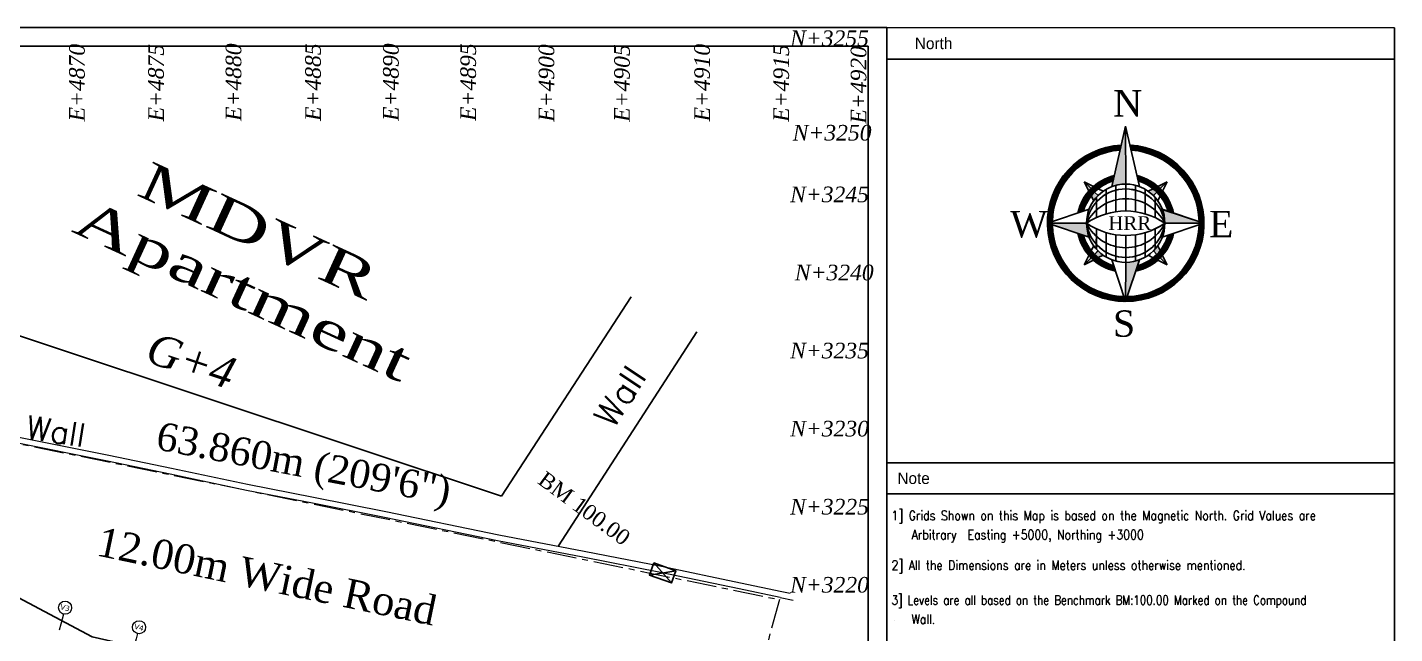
# Model space of a CAD drawing. Extents: x 1878645 to 3043969, y -1160829 to -603973.
# Drawn here: x 2201469 to 2289040, y -912398 to -873570 of the extents above; entities that cross this region are included whole.
import ezdxf
from ezdxf.enums import TextEntityAlignment as Align

# ---------------------------------------------------------------- set-up
doc = ezdxf.new("R2010")
doc.units = 0
doc.header["$LTSCALE"] = 100
doc.linetypes.add('Center', pattern=[50.8, 31.75, -6.35, 6.35, -6.35])
doc.linetypes.add('Grids', pattern=[7, 4, -1, 1, -1])
for name, color, linetype in [('A-ANNO-TEXT', 8, 'Continuous'), ('BM', 7, 'Continuous'), ('BOR', 100, 'Continuous'), ('BOUNDARY', 7, 'Continuous'), ('BUILDING', 151, 'Continuous'), ('BY MEASUREMENTS', 7, 'Continuous'), ('CUTTING', 8, 'Continuous'), ('LATLONG', 7, 'Continuous'), ('LOGO', 168, 'Continuous'), ('RETAIN-WALL', 1, 'Continuous'), ('SL', 42, 'Continuous'), ('TEMPLE', 6, 'Continuous'), ('TEXT1', 7, 'Continuous'), ('TITLE', 7, 'Continuous'), ('WALL', 137, 'Continuous')]:
    doc.layers.add(name, color=color, linetype=linetype)
for name, color, linetype, lineweight in [('A-GRID', 8, 'Grids', 0), ('A-GRID-TAG', 3, 'Continuous', 0), ('A-SITE-BDRY', 6, 'Center', 70)]:
    doc.layers.add(name, color=color, linetype=linetype, lineweight=lineweight)
doc.styles.add('RC', font='simplex.shx', dxfattribs={"height": 4})
doc.styles.add('rs', font='romans.shx')
doc.styles.add('SIVU', font='times.ttf', dxfattribs={"height": 1})
doc.styles.get("Standard").update_dxf_attribs({"font": 'verdana.ttf'})
doc.styles.add('STY', font='stylu.ttf')
doc.styles.add('TR', font='times.ttf', dxfattribs={"height": 2.4})
doc.styles.add('TR1', font='timesi.ttf')
pattern_1 = [(130, (-5117.69927, -3011.706164), (-0.01915111108, -0.01606969024), [])]
pattern_2 = [(220, (-5117.69927, -3011.706164), (0.01606969024, -0.01915111108), [])]

# ---------------------------------------------------------------- blocks, each defined once
blk = doc.blocks.new('BM')
at = {"layer": 'BM'}
for p, q in [((1.51, 0.83), (-1.51, -0.83)), ((-1.51, 0.83), (1.51, -0.83))]:
    blk.add_line(p, q, dxfattribs=at)
blk.add_lwpolyline([(-1.51, 0.83), (1.51, 0.83), (1.51, -0.83), (-1.51, -0.83)], close=True, dxfattribs=at)
at = {"layer": 'BM', "style": 'TR', "flags": 8}
blk.add_attdef('BM:100.00', (2.43, -0.96), '', height=2, dxfattribs=at)
blk = doc.blocks.new('A$C2AA72ABB')
at = {"layer": 'LOGO'}
for color, points in [(1, [(3.107, 5.865), (2.74, 4.246, -0.090992), (3.112, 4.314)]), (3, [(4.09, 3.639, -0.090992), (4.158, 3.267), (5.205, 3.266)]), (5, [(2.132, 2.896, -0.090992), (2.064, 3.268), (1.017, 3.269)]), (2, [(3.11, 1.173), (3.483, 2.288, -0.090992), (3.111, 2.22)])]:
    blk.add_hatch(color=color, dxfattribs=at).paths.add_polyline_path(points)
h = blk.add_hatch(dxfattribs=at)
h.set_pattern_fill('ANSI31', color=8, scale=0.2, angle=85, style=0)
h.set_pattern_definition(pattern_1)
h.paths.add_polyline_path([(2.962, 5.225), (2.992, 5.358, 0.397487), (1.017, 3.269), (1.149, 3.312, -0.385514)])
h = blk.add_hatch(dxfattribs=at)
h.set_pattern_fill('ANSI31', color=8, scale=0.2, angle=175, style=0)
h.set_pattern_definition(pattern_2)
h.paths.add_polyline_path([(5.074, 3.31), (5.205, 3.266, 0.398547), (3.225, 5.358), (3.256, 5.225, -0.386507)])
h = blk.add_hatch(dxfattribs=at)
h.set_pattern_fill('ANSI31', color=8, scale=0.2, angle=85, style=0)
h.set_pattern_definition(pattern_1)
h.paths.add_polyline_path([(2.774, 4.396), (2.807, 4.54, 0.289352), (1.831, 3.539), (1.978, 3.588, -0.256558)])
h = blk.add_hatch(dxfattribs=at)
h.set_pattern_fill('ANSI31', color=8, scale=0.2, angle=175, style=0)
h.set_pattern_definition(pattern_2)
h.paths.add_polyline_path([(3.415, 4.54), (3.449, 4.396, -0.256816), (4.245, 3.587), (4.392, 3.538, 0.289801)])
h = blk.add_hatch(color=2, dxfattribs=at)
h.paths.add_polyline_path([(2.126, 4.129, -0.016871), (2.186, 4.193), (2.001, 4.379)])
h.paths.add_polyline_path([(2.19, 4.001), (2.255, 3.87, -0.043143), (2.371, 4.008), (2.279, 4.101, 0.028382)])
h = blk.add_hatch(color=5, dxfattribs=at)
h.paths.add_polyline_path([(4.223, 4.377), (3.973, 4.253, -0.016871), (4.037, 4.192)])
h.paths.add_polyline_path([(3.845, 4.189), (3.714, 4.123, -0.043143), (3.852, 4.007), (3.945, 4.1, 0.028382)])
h = blk.add_hatch(dxfattribs=at)
h.set_pattern_fill('ANSI31', color=8, scale=0.2, angle=175, style=0)
h.set_pattern_definition(pattern_2)
h.paths.add_polyline_path([(3.11, 1.173), (3.066, 1.305, -0.401206), (1.149, 3.225), (1.017, 3.269, 0.414214)])
h = blk.add_hatch(dxfattribs=at)
h.set_pattern_fill('ANSI31', color=8, scale=0.2, angle=175, style=0)
h.set_pattern_definition(pattern_2)
h.paths.add_polyline_path([(1.978, 2.948), (1.831, 2.997, 0.296589), (2.839, 1.987), (2.79, 2.134, -0.260742)])
h = blk.add_hatch(dxfattribs=at)
h.set_pattern_fill('ANSI31', color=8, scale=0.2, angle=85, style=0)
h.set_pattern_definition(pattern_1)
h.paths.add_polyline_path([(3.154, 1.305), (3.11, 1.173, 0.414214), (5.205, 3.266), (5.074, 3.222, -0.401206)])
h = blk.add_hatch(dxfattribs=at)
h.set_pattern_fill('ANSI31', color=8, scale=0.2, angle=85, style=0)
h.set_pattern_definition(pattern_1)
h.paths.add_polyline_path([(4.392, 2.995), (4.245, 2.947, -0.260742), (3.431, 2.134), (3.382, 1.987, 0.296589)])
h = blk.add_hatch(color=1, dxfattribs=at)
h.paths.add_polyline_path([(3.967, 2.665, -0.043143), (3.851, 2.527), (3.944, 2.434, 0.028382), (4.033, 2.534)])
h.paths.add_polyline_path([(4.097, 2.406, -0.016871), (4.036, 2.341), (4.221, 2.156)])
h = blk.add_hatch(color=3, dxfattribs=at)
h.paths.add_polyline_path([(2.25, 2.282, -0.016871), (2.185, 2.342), (2, 2.157)])
h.paths.add_polyline_path([(2.37, 2.527), (2.278, 2.435, 0.028382), (2.378, 2.346), (2.508, 2.411, -0.043143)])
at = {"layer": 'LOGO', "color": 7}
for p, q in [((2.74, 4.246), (3.107, 5.865)), ((3.107, 5.865), (3.484, 4.246)), ((3.112, 4.314), (3.107, 5.865)), ((2.126, 4.129), (2.001, 4.379)), ((2.001, 4.379), (2.251, 4.254)), ((2.001, 4.379), (2.186, 4.193)), ((2.279, 4.101), (2.371, 4.008)), ((2.379, 4.19), (2.51, 4.124)), ((2.588, 3.519), (2.588, 4.174)), ((2.85, 3.576), (2.85, 4.281)), ((3.112, 3.595), (3.112, 4.314)), ((3.373, 3.576), (3.374, 4.281)), ((3.635, 3.518), (3.635, 4.174)), ((3.714, 4.123), (3.845, 4.189)), ((3.852, 4.007), (3.945, 4.1)), ((3.973, 4.253), (4.223, 4.377)), ((4.223, 4.377), (4.037, 4.192)), ((4.223, 4.377), (4.098, 4.128)), ((2.255, 3.87), (2.19, 4.001)), ((2.326, 3.419), (2.326, 3.96)), ((3.897, 3.418), (3.897, 3.959)), ((4.034, 4), (3.968, 3.869)), ((1.017, 3.269), (2.133, 3.64)), ((4.09, 3.639), (5.205, 3.266)), ((2.132, 2.896), (1.017, 3.269)), ((2.064, 3.268), (1.017, 3.269)), ((2.085, 3.268), (2.064, 3.268)), ((2.326, 2.575), (2.326, 3.117)), ((2.587, 2.361), (2.588, 3.017)), ((2.849, 2.254), (2.849, 2.959)), ((3.111, 2.22), (3.111, 2.94)), ((3.372, 2.253), (3.373, 2.959)), ((3.634, 2.36), (3.635, 3.016)), ((3.896, 2.574), (3.897, 3.116)), ((5.205, 3.266), (4.09, 2.895)), ((4.158, 3.267), (4.143, 3.267)), ((5.205, 3.266), (4.158, 3.267)), ((2.189, 2.535), (2.255, 2.666)), ((3.967, 2.665), (4.033, 2.534)), ((2, 2.157), (2.125, 2.407)), ((2, 2.157), (2.185, 2.342)), ((2.25, 2.282), (2, 2.157)), ((2.278, 2.435), (2.37, 2.527)), ((2.508, 2.411), (2.378, 2.346)), ((3.11, 1.173), (2.739, 2.289)), ((3.483, 2.288), (3.11, 1.173)), ((3.11, 1.173), (3.111, 2.22)), ((3.844, 2.345), (3.713, 2.411)), ((3.851, 2.527), (3.944, 2.434)), ((4.221, 2.156), (3.972, 2.281)), ((4.221, 2.156), (4.036, 2.341)), ((4.097, 2.406), (4.221, 2.156))]:
    blk.add_line(p, q, dxfattribs=at)
blk.add_circle((3.111, 3.267), 1.047, dxfattribs=at)
for centre, radius, start, end in [((3.111, 3.267), 2.094, 93.2556, 86.8827), ((3.111, 3.267), 1.963, 94.3568, 178.6863), ((3.111, 3.267), 1.963, 1.2425, 85.7699), ((3.111, 3.267), 1.309, 103.4524, 168.0039), ((3.111, 3.267), 1.178, 106.6351, 164.1925), ((3.111, 3.267), 1.309, 11.9248, 76.5715), ((3.111, 3.267), 1.178, 15.7363, 73.3491), ((3.111, 3.127), 1.056, 7.5925, 172.3362), ((3.111, 2.757), 1.165, 25.9536, 153.9752), ((3.11, 1.756), 1.839, 55.2563, 124.6724), ((3.111, 3.267), 1.963, 181.2425, 268.6863), ((3.111, 3.267), 1.309, 191.9248, 258.0039), ((3.111, 3.267), 1.178, 195.7363, 254.1925), ((3.111, 3.408), 1.056, 187.5925, 352.3362), ((3.112, 3.778), 1.165, 205.9536, 333.9752), ((3.112, 4.779), 1.839, 235.2563, 304.6724), ((3.111, 3.267), 1.963, 271.2425, 358.6863), ((3.111, 3.267), 1.309, 281.9248, 348.0039), ((3.111, 3.267), 1.178, 285.7363, 344.1925)]:
    blk.add_arc(centre, radius, start, end, dxfattribs=at)
at = {"insert": (2.647, 3.456), "char_height": 0.36947, "attachment_point": 1}
blk.add_mtext_dynamic_manual_height_columns('{\\fTimes New Roman|b0|i0|c0|p18;\\C6;HRR}', width=0.45903, gutter_width=1.847, heights=[0], dxfattribs=at)
at = {"layer": 'LOGO', "color": 7, "style": 'TR'}
for s, p in [('N', (2.781, 6.122)), ('W', (0.02, 2.889)), ('E', (5.341, 2.893)), ('S', (2.771, 0.23))]:
    blk.add_text(s, height=0.705, dxfattribs=at).set_placement(p)
blk = doc.blocks.new('*U14')
at = {"layer": 'A-GRID-TAG', "color": 8, "linetype": 'Grids', "lineweight": 15}
for p, q in [((0, 8), (0, 4)), ((0, 4), (0, 0))]:
    blk.add_line(p, q, dxfattribs=at)
at = {"layer": 'A-GRID-TAG', "linetype": 'Continuous'}
blk.add_circle((0, 13), 5, dxfattribs=at)
at = {"layer": 'A-GRID-TAG', "color": 7}
blk.add_attdef('GN', text='', height=4, dxfattribs=at).set_placement((0, 13), align=Align.MIDDLE_CENTER)

msp = doc.modelspace()

# ---------------------------------------------------------------- hatches: boundary and pattern name
at = {"layer": 'RETAIN-WALL', "lineweight": -3}
h = msp.add_hatch(dxfattribs=at)
h.set_pattern_fill('ANSI31', color=11, scale=25, angle=345.1773146164)
h.set_pattern_definition([(30.1773146, (165775.724, 212273.444), (-39.9000433, 68.6176156), [])])
edge = h.paths.add_edge_path()
edge.add_line((2205319.51789, -943330.01714), (2205383.39713, -943088.63093))
edge.add_line((2205383.39713, -943088.63093), (2173578.23764, -934671.87207))
edge.add_line((2173578.23764, -934671.87207), (2177671.56952, -919204.03277))
edge.add_line((2177671.56952, -919204.03277), (2182795.19704, -920559.92401))
edge.add_line((2182795.19704, -920559.92401), (2185251.15322, -911279.38273))
edge.add_line((2185251.15322, -911279.38273), (2207534.09705, -917176.23902))
edge.add_line((2207534.09705, -917176.23902), (2208160.87478, -914807.77796))
edge.add_line((2208160.87478, -914807.77796), (2239676.02318, -923147.76728))
edge.add_line((2239676.02318, -923147.76728), (2232500.10299, -950264.0587))
edge.add_line((2232500.10299, -950264.0587), (2222397.66464, -947591.37465))
edge.add_line((2222397.66464, -947591.37465), (2222333.70751, -947833.0552))
edge.add_line((2222333.70751, -947833.0552), (2232677.82809, -950569.68999))
edge.add_line((2232677.82809, -950569.68999), (2239981.6609, -922970.04371))
edge.add_line((2239981.6609, -922970.04371), (2207983.15133, -914502.14044))
edge.add_line((2207983.15133, -914502.14044), (2207356.37367, -916870.60125))
edge.add_line((2207356.37367, -916870.60125), (2185073.42984, -910973.74496))
edge.add_line((2185073.42984, -910973.74496), (2182617.47363, -920254.28634))
edge.add_line((2182617.47363, -920254.28634), (2177493.84611, -918898.39509))
edge.add_line((2177493.84611, -918898.39509), (2173272.59996, -934849.59548))
edge.add_line((2173272.59996, -934849.59548), (2205319.43999, -943330.31148))

# ---------------------------------------------------------------- linework, layer by layer
at = {"layer": 'A-GRID'}
msp.add_line((2203605.54097, -911791.919), (2203498.06502, -912198.04799), dxfattribs=at)
at = {"layer": 'A-SITE-BDRY', "lineweight": 5, "ltscale": 0.6}
msp.add_lwpolyline([(2179200.59733, -908018.77396), (2186987.2462, -897366.03657), (2249651.74919, -910218.72497), (2246379.86528, -921797.45499)], dxfattribs=at)
at = {"layer": 'BM'}
for p, q in [((2241593.27345, -907868.43079), (2242729.7085, -909150.87294)), ((2243006.82959, -908370.23075), (2241316.15236, -908649.07299))]:
    msp.add_line(p, q, dxfattribs=at)
msp.add_lwpolyline([(2241593.27345, -907868.43079), (2243006.82959, -908370.23075), (2242729.7085, -909150.87294), (2241316.15236, -908649.07299)], close=True, dxfattribs=at)
at = {"layer": 'BOR', "lineweight": 25}
msp.add_line((2256520.49098, -901453.04976), (2289039.66032, -901453.04976), dxfattribs=at)
at = {"layer": 'BOR', "color": 101}
msp.add_lwpolyline([(2256520.49098, -873569.65187), (2289039.66032, -873604.97267)], dxfattribs=at)
at = {"layer": 'BOR'}
for points in [[(2256520.49098, -873569.65187), (2256520.49098, -985969.65187)], [(2256520.49098, -985969.65187), (2289039.66032, -985969.65187), (2289039.66032, -873604.97267)]]:
    msp.add_lwpolyline(points, dxfattribs=at)
at = {"layer": 'BOUNDARY', "lineweight": 15}
for p, q in [((2200503.82475, -899722.59802), (2206677.7225, -900967.77909)), ((2206677.7225, -900967.77909), (2210703.53757, -901803.15604)), ((2210703.53757, -901803.15604), (2215577.02886, -902833.62573)), ((2215577.02886, -902833.62573), (2219801.44515, -903658.12395)), ((2219801.44515, -903658.12395), (2224421.90655, -904567.60847)), ((2224421.90655, -904567.60847), (2231659.85358, -906071.38816)), ((2231659.85358, -906071.38816), (2237124.24411, -907114.88985)), ((2237124.24411, -907114.88985), (2242092.09874, -908081.64009)), ((2242092.09874, -908081.64009), (2247147.10205, -909147.06455)), ((2247147.10205, -909147.06455), (2249798.82427, -909692.9032)), ((2249798.82427, -909692.9032), (2249798.82427, -909692.9032))]:
    msp.add_line(p, q, dxfattribs=at)
msp.add_lwpolyline([(2249800.25022, -909693.19672), (2250320.49098, -909798.42477)], dxfattribs=at)
at = {"layer": 'BUILDING'}
msp.add_lwpolyline([(2193552.49098, -890879.65187), (2231834.49098, -903595.65187)], dxfattribs=at)
at = {"layer": 'CUTTING', "color": 1}
msp.add_lwpolyline([(2236001.49098, -950174.65187), (2236001.49098, -950174.65187), (2236001.49098, -950174.65187), (2237277.49098, -942044.65187), (2239200.49098, -932703.65187), (2240760.49098, -924731.65187), (2241507.49098, -919954.65187), (2235005.49098, -918890.65187), (2227195.49098, -917005.65187), (2220999.49098, -916011.65187), (2213519.49098, -914396.65187), (2205624.49098, -912611.65187), (2200888.49098, -910085.65187)], dxfattribs=at)
at = {"layer": 'LOGO', "color": 7}
for p, q in [((2270925.7487, -883769.92418), (2271804.92668, -879894.99017)), ((2271804.92668, -879894.99017), (2272705.60057, -883771.03045)), ((2271815.77614, -883607.17286), (2271804.92668, -879894.99017)), ((2269455.73457, -884051.16659), (2269157.35417, -883453.47734)), ((2269157.35417, -883453.47734), (2269754.67203, -883752.6005)), ((2269157.35417, -883453.47734), (2269600.16485, -883896.83882)), ((2273876.69787, -883755.16257), (2274474.38711, -883456.78217)), ((2274474.38711, -883456.78217), (2274031.02563, -883899.59285)), ((2274474.38711, -883456.78217), (2274175.26395, -884054.10003)), ((2269764.90831, -884670.4761), (2269608.43145, -884357.03548)), ((2269821.57018, -884118.51956), (2270042.97552, -884340.2003)), ((2269934.58801, -885750.7848), (2269935.39366, -884454.60149)), ((2270060.35088, -883905.67749), (2270373.59674, -884062.54387)), ((2270561.35516, -885511.76027), (2270562.33073, -883942.19766)), ((2271188.05887, -885374.81124), (2271189.10833, -883686.37435)), ((2271814.70507, -885330.3733), (2271815.77614, -883607.17286)), ((2272441.29555, -885375.59019), (2272442.34501, -883687.1533)), ((2273067.82853, -885513.31818), (2273068.8041, -883943.75557)), ((2273257.38835, -884064.3363), (2273570.82897, -883907.85945)), ((2273587.66415, -884342.40352), (2273809.34489, -884120.99818)), ((2273694.29806, -885753.12167), (2273695.10371, -884456.93836)), ((2274022.18696, -884359.77888), (2273865.32058, -884673.02473)), ((2266801.2715, -886110.5304), (2269471.60245, -885222.26388)), ((2274157.94028, -885225.1767), (2276827.16496, -886116.76205)), ((2269470.49618, -887002.11576), (2266801.2715, -886110.5304)), ((2269307.74486, -886112.08831), (2266801.2715, -886110.5304)), ((2269356.32295, -886112.11851), (2269307.74486, -886112.08831)), ((2276827.16496, -886116.76205), (2274156.834, -887005.02857)), ((2274320.69159, -886115.20414), (2274284.04671, -886115.18136)), ((2276827.16496, -886116.76205), (2274320.69159, -886115.20414)), ((2269933.33274, -887770.35409), (2269934.13839, -886474.17079)), ((2270559.63235, -888283.53688), (2270560.60792, -886713.97427)), ((2271186.09144, -888540.13915), (2271187.1409, -886851.70226)), ((2271812.66032, -888620.11959), (2271813.73138, -886896.91915)), ((2272439.32813, -888540.9181), (2272440.37758, -886852.48121)), ((2273066.10572, -888285.09479), (2273067.08129, -886715.53218)), ((2273693.04279, -887772.69096), (2273693.84844, -886476.50765)), ((2269606.24949, -887867.51358), (2269763.11587, -887554.26772)), ((2269819.09156, -888106.29427), (2270040.7723, -887884.88893)), ((2273585.46093, -887887.09215), (2273806.86627, -888108.77289)), ((2273863.52815, -887556.81635), (2274020.00501, -887870.25697)), ((2269154.04934, -888770.51028), (2269453.1725, -888173.19242)), ((2269154.04934, -888770.51028), (2269597.41082, -888327.69961)), ((2269751.73859, -888472.12989), (2269154.04934, -888770.51028)), ((2270371.0481, -888162.95615), (2270057.60748, -888319.43301)), ((2271811.1024, -891126.59296), (2270922.83588, -888456.262)), ((2272702.68776, -888457.36828), (2271811.1024, -891126.59296)), ((2271811.1024, -891126.59296), (2271812.66032, -888620.11959)), ((2273568.08558, -888321.61496), (2273254.83972, -888164.74858)), ((2274471.08228, -888773.81511), (2273873.76442, -888474.69195)), ((2274471.08228, -888773.81511), (2274028.27161, -888330.45363)), ((2274172.70189, -888176.12586), (2274471.08228, -888773.81511))]:
    msp.add_line(p, q, dxfattribs=at)
msp.add_circle((2271814.21823, -886113.64623), 2506.47385, dxfattribs=at)
for centre, radius, start, end in [((2271814.21823, -886113.64623), 5012.9477, 93.2556157361, 86.882741759), ((2271814.21823, -886113.64623), 4699.63847, 94.3568228907, 178.6862904224), ((2271814.21823, -886113.64623), 4699.63847, 1.2424846175, 85.7698807429), ((2271814.21823, -886113.64623), 3133.09231, 103.4523883755, 168.0039423059), ((2271814.21823, -886113.64623), 2819.78308, 106.6350673653, 164.1924558761), ((2271814.21823, -886113.64623), 3133.09231, 11.924832721, 76.5714948565), ((2271814.21823, -886113.64623), 2819.78308, 15.7363191562, 73.349132497), ((2271814.00958, -886449.33462), 2528.85308, 7.5925371833, 172.3362378521), ((2271813.45874, -887335.55199), 2788.45216, 25.953621098, 153.9751539392), ((2271811.96899, -889732.36714), 4401.99469, 55.2563381959, 124.6724368569), ((2271814.21823, -886113.64623), 4699.63847, 181.2424846175, 268.6862904292), ((2271814.42688, -885777.95783), 2528.85308, 187.5925371833, 352.3362378521), ((2271814.97771, -884891.74046), 2788.45216, 205.953621098, 333.9751539392), ((2271816.46746, -882494.92531), 4401.99469, 235.2563381959, 304.6724368569), ((2271814.21823, -886113.64623), 3133.09231, 191.924832721, 258.003942314), ((2271814.21823, -886113.64623), 2819.78308, 195.7363191562, 254.1924558893), ((2271814.21823, -886113.64623), 4699.63847, 271.2424846103, 358.6862904224), ((2271814.21823, -886113.64623), 3133.09231, 281.9248327291, 348.0039423059), ((2271814.21823, -886113.64623), 2819.78308, 285.7363191412, 344.1924558827)]:
    msp.add_arc(centre, radius, start, end, dxfattribs=at)
at = {"layer": 'SL'}
for points in [[(2231834.49098, -903595.65187), (2240148.31816, -890830.66505)], [(2235481.47604, -906780.81893), (2244355.95958, -893073.06813)]]:
    msp.add_lwpolyline(points, dxfattribs=at)
at = {"layer": 'TEMPLE'}
msp.add_lwpolyline([(2256520.49098, -873569.65187), (2144120.49098, -873569.65187), (2144120.49098, -985969.65187), (2256520.49098, -985969.65187)], close=True, dxfattribs=at)
msp.add_lwpolyline([(2255320.49098, -874769.65187), (2145320.49098, -874769.65187), (2145320.49098, -984769.65187), (2255320.49098, -984769.65187), (2255320.49098, -874769.65187)], dxfattribs=at)
at = {"layer": 'TITLE', "lineweight": 25, "ltscale": 0.03}
for p, q in [((2256520.49098, -875606.0102), (2289039.66032, -875606.0102)), ((2256520.49098, -903454.08728), (2289039.66032, -903454.08728))]:
    msp.add_line(p, q, dxfattribs=at)
at = {"layer": 'WALL', "lineweight": 5}
for points in [[(2249689.80128, -910078.76287), (2249689.80128, -910078.76287), (2247065.49098, -909538.65187), (2242012.49098, -908473.65187), (2237048.49098, -907507.65187), (2231581.49098, -906463.65187), (2224342.49098, -904959.65187), (2219724.49098, -904050.65187), (2215497.49098, -903225.65187), (2210621.49098, -902194.65187), (2206597.49098, -901359.65187), (2200424.49098, -900114.65187), (2194546.49098, -898921.65187)], [(2249689.80128, -910078.76287), (2250522.07367, -910250.05339)]]:
    msp.add_lwpolyline(points, dxfattribs=at)
at = {"layer": 'WALL'}
msp.add_lwpolyline([(2256988.49098, -911575.65187), (2256988.49098, -911575.65187)], close=True, dxfattribs=at)

# ---------------------------------------------------------------- block references
at = {"layer": 'A-GRID', "xscale": 84, "yscale": 84, "zscale": 84, "rotation": 345.1773146163839}
for p, values in [((2203605.54097, -911791.919), {'GN': 'V3'}), ((2208342.75722, -913045.55229), {'GN': 'V4'})]:
    msp.add_blockref('*U14', p, dxfattribs=at).add_auto_attribs(values)
at = {"layer": 'BM'}
ref = msp.add_blockref('BM', (2242161.49098, -908509.65187), dxfattribs=dict(at, xscale=498.11147607792, yscale=498.11147607792, zscale=498.11147607792, rotation=340.4555868860143))
ref.add_attrib('BM:100.00', 'BM 100.00', (2234088.76663, -902736.85556), dxfattribs={"height": 996.222952, "rotation": 323.5424730022, "style": 'TR', "flags": 8})
at = {"layer": 'LOGO', "color": 4, "xscale": 2393.802909441381, "yscale": 2393.802909441381, "zscale": 2393.802909441381}
msp.add_blockref('A$C2AA72ABB', (2264366.26303, -893935.12102), dxfattribs=at)

# ---------------------------------------------------------------- texts
at = {"layer": 'A-ANNO-TEXT', "style": 'SIVU'}
msp.add_text('12.00m Wide Road ', height=1875, rotation=348.2139309518, dxfattribs=at).set_placement((2217155.16996, -908783.80145), align=Align.MIDDLE_CENTER)
at = {"layer": 'BM', "style": 'TR'}
msp.add_text('BM 100.00', height=996.222952, rotation=323.5424730022, dxfattribs=at).set_placement((2234088.76663, -902736.85556))
at = {"layer": 'BUILDING', "color": 7, "style": 'TR1'}
msp.add_text('G+4', height=2000, rotation=341.6252386281, dxfattribs=at).set_placement((2208925.06497, -894954.63549))
at = {"layer": 'BY MEASUREMENTS', "style": 'TR'}
msp.add_text('63.860m (209\'6")', height=1800, rotation=349.2155129344, dxfattribs=at).set_placement((2219136.83979, -901715.7794), align=Align.MIDDLE)
at = {"layer": 'LATLONG', "style": 'TR1'}
for s, p in [('N+3255', (2250320.49098, -874769.65187)), ('N+3250', (2250486.85603, -880819.73059)), ('N+3245', (2250320.49098, -884769.65187)), ('N+3240', (2250623.83929, -889769.65187)), ('N+3235', (2250320.49098, -894769.65187)), ('N+3230', (2250320.49098, -899769.65187)), ('N+3225', (2250320.49098, -904769.65187)), ('N+3220', (2250320.49098, -909769.65187))]:
    msp.add_text(s, height=1000, dxfattribs=at).set_placement(p)
for s, p in [('E+4870', (2205145.38545, -879591.05138)), ('E+4875', (2210211.23546, -879591.05138)), ('E+4880', (2215171.65248, -879562.15349)), ('E+4885', (2220266.25694, -879562.15349)), ('E+4890', (2225250.36215, -879561.47538)), ('E+4895', (2230201.74205, -879561.47538)), ('E+4900', (2235215.28634, -879617.91496)), ('E+4905', (2240052.33306, -879617.91496)), ('E+4910', (2245183.22291, -879590.0603)), ('E+4915', (2250249.07292, -879618.64523)), ('E+4920', (2255200.58974, -879733.03709))]:
    msp.add_text(s, height=1000, rotation=90, dxfattribs=at).set_placement(p)
at = {"layer": 'LOGO', "color": 7, "style": 'TR'}
for s, p in [('N', (2271022.60927, -879280.83636)), ('W', (2264413.31418, -887018.93924)), ('E', (2277151.01899, -887009.59707)), ('S', (2270999.81714, -893383.85413))]:
    msp.add_text(s, height=1688.05478, dxfattribs=at).set_placement(p)
at = {"layer": 'LOGO', "insert": (2270703.04172, -885662.81354), "char_height": 884.4381599, "width": 1098.8245668, "attachment_point": 1}
msp.add_mtext('{\\fTimes New Roman|b0|i0|c0|p18;\\C6;HRR}', dxfattribs=at)
at = {"layer": 'TEXT1', "color": 7, "style": 'TR', "width": 1.5}
for s, p in [('MDVR', (2208373.02713, -884282.35409)), ('Apartment', (2204227.61674, -886625.5922))]:
    msp.add_text(s, height=2400, rotation=335.3408431964, dxfattribs=at).set_placement(p)
at = {"layer": 'TITLE', "lineweight": 25, "ltscale": 0.03, "style": 'STY'}
for s, p in [('North', (2258313.35417, -874964.91979)), ('Note', (2257193.79583, -902812.99687))]:
    msp.add_text(s, height=734.222509, dxfattribs=at).set_placement(p)
at = {"layer": 'TITLE', "color": 210, "style": 'rs'}
for s, height, width, p in [('1] Grids Shown on this Map is based on the Magnetic North. Grid Values are ', 603.0414211, 0.85, (2256816.96209, -905131.57465)), ('Arbitrary  Easting +5000, Northing +3000', 603.0414211, 0.85, (2258101.54139, -906359.68398)), ('2] All the Dimensions are in Meters unless otherwise mentioned.', 603.0414211, 0.85, (2256816.96209, -908317.61641)), ('3] Levels are all based on the Benchmark BM:100.00 Marked on the Compound', 603.0414211, 0.8, (2256816.96209, -910548.60287)), ('Wall.', 603.041421, 0.85, (2258101.54139, -911776.7122))]:
    msp.add_text(s, height=height, dxfattribs=dict(at, width=width)).set_placement(p)
at = {"layer": 'WALL', "color": 7, "style": 'RC'}
msp.add_text('Wall', height=1600, rotation=57.0807279482, dxfattribs=at).set_placement((2238997.45541, -899335.51505))
at = {"layer": 'WALL', "color": 7, "lineweight": 5, "style": 'RC'}
msp.add_text('Wall', height=1500, rotation=351.3432848211, dxfattribs=at).set_placement((2201317.57442, -899886.71892))

doc.saveas('drawing.dxf')
